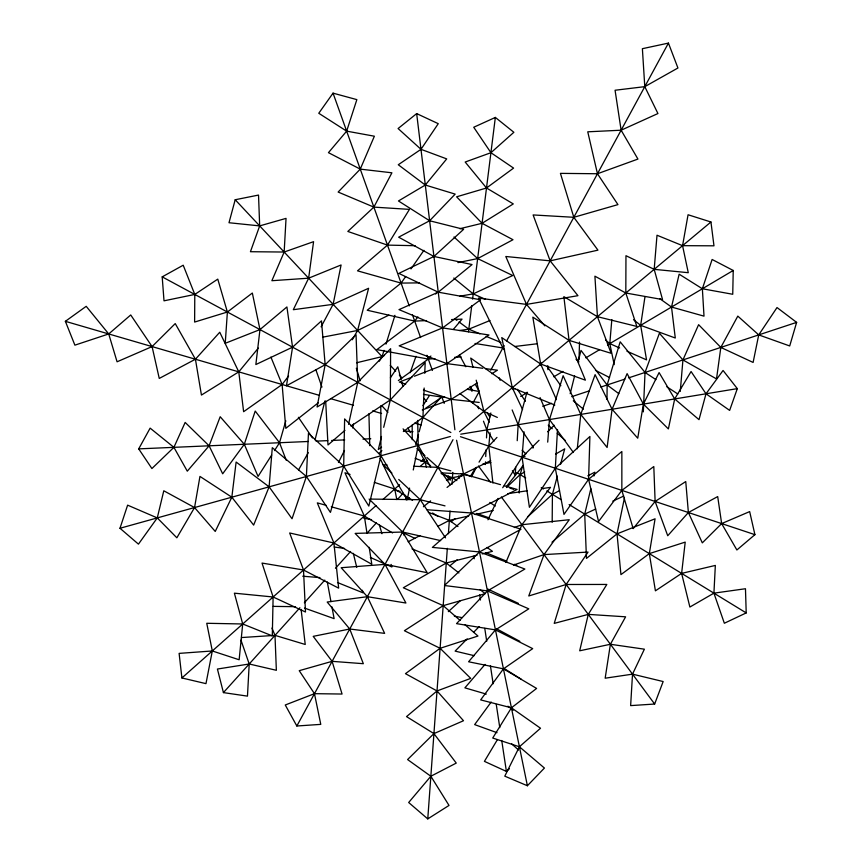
<?xml version="1.0" encoding="UTF-8"?>
<svg xmlns="http://www.w3.org/2000/svg" width="862" height="862" viewBox="0 0 862 862"><rect width="100%" height="100%" fill="white"/><g stroke="black" fill="none" stroke-linecap="round" stroke-linejoin="round"><path stroke-width="1.29" d="M552.176 522.253L552.423 494.335L557.337 476.147M606.999 399.429L607.128 384.98L620.187 341.815L645.024 372.459L655.928 379.625M659.893 298.726L671.52 307.044L704.006 316.149L702.368 288.759L712.12 259.473L733.228 270.474L732.743 294.276L702.368 288.759L679.137 274.181L671.52 307.044L675.28 338.012L640.66 325.34L633.538 319.694M579.027 359.26L579.523 342.085M424.147 388.029L422.93 417.477L419.18 431.776M424.75 373.3L425.192 362.59L390.346 399.903L350.974 426.087M485.403 464.543L485.511 461.881M485.737 456.548L486.006 449.889M486.502 437.896L486.836 429.89L490.844 412.973M643.332 411.864L645.024 372.459L659.398 333.249L682.93 359.939L716.516 378.914L720.826 347.418L737.807 316.117L758.722 334.898L789.711 345.964L796.628 322.377L777.018 307.551L758.722 334.898L753.108 362.439L720.826 347.418L698.608 324.683L682.93 359.939L680.258 391.445M519.193 493.032L520.12 474.574L522.792 465.545M557.498 429.502L555.322 468.26L563.985 514.398L588.584 479.326L621.858 451.516L621.847 490.392L633.15 528.632L655.12 501.458L685.753 481.556L688.382 512.524L702.304 542.866L721.645 523.59L749.66 511.597L754.918 534.655L736.881 549.978L721.645 523.59L717.701 496.577L688.382 512.524L667.727 535.744L655.12 501.458L653.805 466.536L621.847 490.392L598.562 521.521L588.584 479.326L589.899 436.495L555.322 468.26L529.408 507.287L522.06 457.183L524.031 431.819M515.681 467.29L515.217 475.264L512.373 470.727M517.222 440.697L518.148 424.74L526.93 392.329M479.951 589.543L485.209 593.681L443.187 605.652L404.397 630.715L440.105 648.299L470.738 678.383L437.023 690.947L406.53 716.613L433.931 733.605L456.257 763.086L430.849 776.253L408.674 802.511L427.767 818.9L447.335 548.34M448.391 533.686L450.029 511.026M451.957 484.369L452.83 472.376M547.704 442.131L549.45 419.578L563.134 375.724L580.762 414.417L607.107 447.464L612.074 409.267L627.105 373.623L643.386 404.106L668.373 428.931L674.687 398.944L691.076 371.522L706 393.794L729.64 410.398L737.312 388.633L723.067 370.477L706 393.794L699.007 419.665L674.687 398.944L659.096 372.578L643.386 404.106L637.74 438.198L612.074 409.267L595.114 374.668L580.762 414.417L577.281 448.8M611.826 319.597L609.8 343.626L614.218 364.658M490.069 432.789L488.786 446.117L492.913 483.032M450.158 480.274L450.47 477.613M468.475 331.795L471.751 305.644M472.57 299.114L495.348 117.426L513.871 132.295L490.931 152.714L465.178 162.034L486.502 188.002L513.289 203.917L482.073 223.301L459.834 228.71M644.981 296.69L640.66 325.34L646.543 359.885L626.954 351.211M447.874 480.123L448.552 476.147M409.59 488.086L407.23 499.723L380.961 455.772L344.628 418.932L343.679 466.126L330.437 512.405L306.398 476.481L272.295 447.669L269.116 486.836L253.643 525.098L231.835 497.202L199.952 476.417L194.553 507.556L176.85 537.791L157.272 517.911L127.619 505.154L119.99 528.266L138.448 544.137L157.272 517.911L163.791 490.78L194.553 507.556L215.241 531.445L231.835 497.202L236.123 462.043L269.116 486.836L292.035 518.752L306.398 476.481L308.456 433.306L343.679 466.126L368.828 506.069L380.961 455.772L380.799 405.873M413.264 469.984L418.242 445.406L417.661 420.43M540.442 365.488L540.97 362.87M624.433 498.042L617.02 533.858L620.942 574.62L649.323 553.619L685.215 542.112L681.616 573.392L689.88 607.042L713.919 593.153L745.468 588.735L746.212 612.914L724.349 623.248L713.919 593.153L715.341 565.429L681.616 573.392L655.411 590.826L649.323 553.619L655.088 518.795L617.02 533.858L586.462 558.414L584.716 514.097L590.858 488.689M348.56 424.33L357.752 382.329L356.049 334.768L325.157 364.745L286.464 385.788L292.563 347.17L286.917 306.947L259.968 329.596L225.23 343.302L227.385 312.022L217.774 279.126L194.79 294.438L164.006 300.827L162.196 276.864L183.207 265.216L194.79 294.438L194.618 322.065L227.385 312.022L252.34 293.037L259.968 329.596L255.852 364.551L292.563 347.17L321.483 320.858L325.157 364.745L317.076 407.036L357.752 382.329L390.615 348.679L390.346 399.903L383.687 427.315M352.58 427.908L353.463 423.985M381.478 436.463L378.31 449.511L381.575 447.173M593.918 475.975L594.845 472.171L587.776 475.867M570.181 393.675L574.631 375.843M578.122 361.835L580.988 350.381L607.128 384.98L618.841 393.675M315.039 439.9L324.92 400.949M415.753 444.77L418.49 434.373M352.246 339.779L357.601 330.469L368.613 288.264L333.12 304.329L293.317 309.706L308.639 278.189L313.574 241.672L284.158 252.038L250.433 251.715L259.677 225.898L258.525 195.071L235.197 199.747L229.001 222.73L259.677 225.898L286.044 218.377L284.158 252.038L271.875 280.71L308.639 278.189L341.093 264.968L333.12 304.329L321.095 326.838M560.505 464.446L564.718 448.854L555.57 454.134M285.796 420.818L279.514 442.734L274.504 450.6M379.291 361.2L382.082 356.62L384.032 350.36M385.982 344.1L394.958 315.32M410.161 372.675L416.012 356.297M514.345 527.533L521.898 524.721L569.276 519.721L544.019 554.6L528.751 595.976L566.14 584.49L606.826 584.447L588.272 614.38L579.695 650.799L610.393 644.27L644.377 649.183L632.514 674.149L630.639 705.612L654.646 704.038L663.158 681.54L632.514 674.149L605.167 678.2L610.393 644.27L625.607 616.815L588.272 614.38L554.223 623.388L566.14 584.49L588.046 552.079L544.019 554.6L513.472 565.073M505.865 562.477L521.898 524.721L550.495 487.353L541.39 488.7M487.946 519.775L498.085 498.387M338.464 462.463L344.498 450.46M471.482 476.848L476.417 467.323M472.785 403.276L479.186 391.499L475.361 384.43M490.693 370.315L504.119 345.597M506.673 340.889L668.438 43.1L642.384 48.692L644.787 86.653L657.932 113.536L621.125 130.205L587.755 131.811L597.463 173.747L617.946 204.617L573.812 217.299L533.115 214.94L550.15 260.852L577.949 295.688L526.499 304.405L478.485 298.058L502.837 347.957L504.636 349.94M440.633 540.603L402.629 532.037L355.133 533.395L385.002 564.362L405.927 603.034L367.363 596.687L327.183 602.032L349.735 629.012L363.344 663.697L332.107 661.337L299.233 670.679L314.468 693.673L320.772 724.371L296.84 725.998L453.003 439.674M286.238 460.265L279.514 442.734L255.206 411.045L244.312 444.275L222.676 473.798L209.11 445.805L185.158 422.434L173.909 447.346L151.906 468.551L138.707 448.876L150.139 428.134L173.909 447.346L187.291 471.169L209.11 445.805L220.187 416.734L244.312 444.275L258.061 476.427L271.649 455.082M298.597 469.876L308.273 452.669M497.352 739.736L484.422 761.361L506.403 771.415L509.41 768.732M470.684 475.878L475.565 467.872M479.046 462.151L488.786 446.117L496.954 437.411M502.708 487.73L522.06 457.183L539.062 440.277M422.951 405.636L429.405 395.572M390.378 377.815L397.813 366.792L401.153 379.733M405.657 276.54L401.089 283.092L367.212 310.234L414.697 321.084L426.528 320.599M410.98 268.901L423.921 250.336M415.128 245.702L387.48 245.11L347.828 231.447L373.871 207.117L391.908 172.799L360.262 169.124L328.454 152.66L346.653 131.143L356.857 99.626L333.044 93.15L318.768 113.267L346.653 131.143L374.377 136.207L360.262 169.124L338.141 192.054L373.871 207.117L409.439 209.38L387.48 245.11L357.514 270.84L401.089 283.092L419.503 282.865M491.168 702.045L474.65 724.608L497.018 732.689M288.587 376.026L282.122 384.506L243.623 411.702L238.774 371.867L219.756 332.236L195.426 359.228L159.255 378.429L152.078 346.589L130.722 314.964L108.72 333.95L74.886 345.156L65.372 321.321L86.211 306.322L108.72 333.95L117.07 361.792L152.078 346.589L175.234 323.595L195.426 359.228L201.439 395.065L238.774 371.867L258.32 348.108M417.919 316.914L414.697 321.084L376.899 349.627L428.306 359.077L434.879 358.646M435.644 294.007L437.249 291.927M506.5 486.437L523.309 465.469M430.903 356.006L428.306 359.077L398.352 380.573M453.38 329.37L462.032 319.134L451.516 319.565M485.058 664.397L464.887 687.854L486.287 694.093M441.797 396.488L422.93 417.477L403.341 431.539M240.983 640.154L249.204 663.988L247.469 696.13L223.42 692.606L299.901 607.742M304.351 602.807L324.802 580.104M335.469 568.273L350.586 551.497M367.481 532.748L376.382 522.878M397.716 499.195L403.06 493.269M504.324 485.759L517.081 489.433L471.492 512.987L432.39 547.392L479.487 551.949L524.893 569.039L487.472 590.912L456.526 623.646L495.456 629.885L532.705 648.633L503.44 668.847L480.651 699.901L511.425 707.81L540.517 728.239L519.409 746.772L504.787 776.166L527.393 785.745L544.418 768.042L519.409 746.772L492.719 738.034L511.425 707.81L536.606 688.436L503.44 668.847L468.594 661.779L495.456 629.885L528.794 608.841L487.472 590.912L444.458 585.513L479.487 551.949L520.982 529.236L471.492 512.987L426.884 509.733M467.139 638.871L455.114 651.112L474.186 655.659M473.615 632.277L479.164 626.631M547.564 431.819L554.169 425.235M506.468 487.547L520.12 474.574L524.699 471.934M378.968 453.401L381.898 450.675M527.49 516.952L552.423 494.335L559.492 490.64M448.326 611.643L460.243 600.803M326.202 505.358L317.302 502.869L333.917 543.006L338.647 588.143L303.51 569.997L262.026 563.069L273.114 596.989L272.306 635.887L242.707 623.98L206.751 623.28L212.311 650.972L205.975 683.641L181.904 677.963L376.091 505.574M382.954 499.475L399.623 484.681M420.225 466.396L427.089 460.297M344.919 430.375L327.991 444.975L325.685 401.132M551.992 542.198L584.716 514.097L595.696 509.022M459.575 431.668L710.945 221.997L713.973 245.821L682.564 245.67L657.006 235.229L654.183 269.343L662.544 299.567L625.812 293.015L594.909 276.174L597.431 316.688L611.126 353.301L569.049 340.361L532.824 317.13L540.668 364.033L556.432 399.666M449.921 565.774L457.108 559.858M423.414 506.748L430.612 500.865M447.066 487.439L463.508 474.014L490.704 460.664M414.385 376.231L446.893 363.624L488.969 334.984L442.572 327.905L399.009 309.62L438.252 292.186L472.074 264.548L433.942 256.467L398.643 237.179L429.621 220.758L455.168 194.112L425.3 185.039L398.276 164.75L420.99 149.32L438.262 123.675L416.669 113.601L398.093 128.535L420.99 149.32L446.71 158.899L425.3 185.039L398.459 200.965L429.621 220.758L463.616 229.324L433.942 256.467L398.826 273.394L438.252 292.186L480.522 299.76L442.572 327.905L399.192 345.834L446.893 363.624L482.795 368.289M318.164 402.888L285.807 428.339L282.122 384.506L270.905 357.083M421.637 461.019L423.748 459.392M420.861 461.515L424.018 459.101M451.052 521.747L455.255 518.558M425.612 408.265L441.915 397.059L444.544 396.832M427.767 818.9L449.016 805.431L430.849 776.253L407.597 759.562L433.931 733.605L463.497 720.729L437.023 690.947L405.463 673.664L440.105 648.299L477.968 636.037L465.049 624.745M477.139 382.987L451.203 399.332L422.24 409.956M491.793 373.752L497.428 370.197L485.457 368.634M520.67 396.445L527.522 392.382M553.803 376.813L562.951 371.393M585.804 357.849L599.521 349.713M607.516 344.972L733.228 270.474M356.599 362.762L382.082 356.62L384.452 355.381M408.146 541.756L419.913 535.636M437.584 526.466L449.361 520.357L468.712 515.982M388.913 315.115L357.601 330.469L322.55 337.193M405.948 499.615L409.525 497.934M446.484 480.511L452.442 477.699L462.819 475.598M612.774 501.124L623.743 496.049M495.348 117.426L473.734 127.253L490.931 152.714L513.58 168.101L486.502 188.002L456.623 196.805L482.073 223.301L512.998 239.722L477.656 258.589L457.916 262.608M489.982 320.513L468.799 329.176L459.521 330.523M411.885 377.2L399.375 382.049L405.7 384.161M542.694 406.261L551.54 403.341M571.754 396.66L589.436 390.82M600.814 387.06L624.81 379.129M628.603 377.879L796.628 322.377M119.99 528.266L450.384 436.484M477.052 555.225L446.268 563.005L403.319 587.765L443.187 605.652L460.082 620.414M482.192 553.932L492.45 551.335L487.062 547.467M475.167 514.528L493.236 510.444M482.925 463.971L490.834 462.517M522.491 456.688L525.13 456.203M460.017 296.151L473.227 293.888L512.707 275.528L477.656 258.589L453.983 236.985M460.739 434.189L737.312 388.633M507.578 493.678L527.081 490.801M514.646 346.513L536.951 343.787M512.578 388.816L515.25 388.6M454.586 357.353L461.159 356.922M241.457 637.557L275 635.369L305.234 644.474L301.097 609.359M138.707 448.876L308.197 441.484M316.02 441.139L327.754 440.633M331.665 440.46L344.703 439.889M362.956 439.092L370.779 438.747M370.455 499.087L420.257 499.712L445.018 505.875M273.286 606.374L295.547 606.686M387.092 464.941L383.084 464.747L391.887 473.033M413.835 466.223L437.896 467.376L450.869 470.878M441.15 472.85L463.508 474.014L500.499 484.659M403.696 430.957L413.006 431.69M302.734 576.215L319.953 577.605M479.207 402.446L451.203 399.332L423.393 390.055M334.187 547.014L344.574 548.447M423.468 394.387L441.915 397.059L444.189 403.394M475.016 343.464L502.837 347.957M467.323 389.29L479.186 391.499M363.721 518.191L371.597 519.667M454.317 616.125L462 617.634M394.904 490.187L400.076 491.394M461.245 473.669L470.318 476.115M331.277 506.781L364.324 516.026L392.555 532.942M65.372 321.321L319.102 395.281M330.577 398.632L353.528 405.323M372.653 410.894L381.575 413.491M414.73 423.156L421.098 425.02M710.945 221.997L688.059 214.757L682.564 245.67L688.264 272.694L654.183 269.343L625.963 255.702L625.812 293.015L636.835 326.429L597.431 316.688L563.867 296.647L569.049 340.361L585.406 380.174L540.668 364.033L501.77 337.602L512.287 387.706L522.566 409.59M509.841 488.097L513.677 489.336M350.047 474.434L344.94 472.764L364.324 516.026L366.953 532.975M374.302 482.354L394.721 489.034L412.532 500.305M460.459 436.689L754.918 534.655M304.491 608.076L334.122 618.647L331.935 606.88M441.225 473.68L452.442 477.699L456.838 480.608M476.761 513.396L489.163 517.89M415.118 458.347L425.128 462.043L430.623 465.685M428.36 512.297L449.361 520.357L457.97 526.553M337.505 582.54L363.01 592.819L362.374 590.265M554.837 405.065L512.287 387.706L470.727 358.075L472.969 367.18M486.006 552.725L506.91 561.291M514.291 564.319L516.747 565.332M412.036 548.857L446.268 563.005L458.896 572.95M479.94 333.799L468.799 329.176L459.069 321.968M486.125 336.363L500.984 342.526M619.606 347.957L609.8 343.626L605.717 340.124M370.337 557.455L391.887 566.991L391.122 564.427M485.468 299.34L473.227 293.888L453.811 278.038M497.342 417.423L483.905 411.379L460.168 393.762M487.87 589.102L518.288 603.325M403.017 532.716L414.848 538.341M595.437 370.326L609.563 377.545M496.577 628.807L519.818 641.317M162.196 276.864L450.869 432.541M516.78 472.538L525.691 477.979M541.282 487.526L543.513 488.883M546.853 490.931L561.334 499.788M569.125 504.561L746.212 612.914M504.259 668.589L521.359 679.321M432.573 512.987L438.144 516.51M666.843 386.79L677.747 393.956M489.799 502.438L495.294 506.08M442.723 473.701L450.417 478.798M454.737 318.757L456.903 320.362M507.923 706.193L513.267 710.169M573.284 400.83L583.423 409.159M548.243 425.181L552.23 428.748M557.208 433.209L565.17 440.353M511.597 743.787L518.504 749.994M416.982 448.455L424.944 455.664M426.938 457.463L437.896 467.376L450.341 484.81M575.978 359.195L578.952 361.911M398.74 479.466L420.257 499.712L445.525 537.877M522.081 450.212L525.906 453.908M369.108 499.066L402.629 532.037L427.207 572.702L385.002 564.362L341.158 567.713L367.363 596.687L384.635 633.365L349.735 629.012L313.208 636.35L332.107 661.337L342.063 694.039L314.468 693.673L285.257 704.997L296.84 725.998M235.197 199.747L382.082 356.62M390.238 365.337L395.68 371.145M399.311 375.013L402.026 377.922M381.683 405.539L387.922 412.348M403.082 428.877L418.242 445.406L430.634 467.107M423.975 398.352L426.604 401.412M544.849 325.879L526.499 304.405L505.8 256.499L550.15 260.852L597.948 250.152L573.812 217.299L560.429 173.37L597.463 173.747L637.934 159.071L621.125 130.205L615.069 90.251L644.787 86.653L677.931 68.001L668.438 43.1M478.442 466.008L490.295 482.02M501.35 496.965L654.646 704.038M573.392 452.485L549.45 419.578L540.043 397.565M547.111 366.436L560.839 385.713M298.392 417.294L312.486 437.939M517.319 389.301L525.432 401.293M533.115 447.044L518.148 424.74L512.147 409.924M470.523 387.135L472.667 390.454M486.987 412.575L489.842 417.003M493.926 441.236L486.836 429.89L483.474 421.184M459.446 354.95L465.814 366.738M407.931 427.875L410.301 432.584M418.598 449.08L425.128 462.043L426.367 467.226M489.25 422.229L483.905 411.379L476.19 380.174M379.959 458.121L394.721 489.034L396.822 499.572M271.95 628.086L275 635.369L276.357 670.302L249.204 663.988L217.418 669.041L223.42 692.606M499.163 377.815L500.154 380.293M470.049 386.338L471.967 391.316M477.72 406.25L478.679 408.739M333.044 93.15L409.256 305.891M412.435 314.759L420.591 337.548M426.949 355.273L432.39 370.477M315.815 369.572L321.957 387.113M404.806 494.788L406.53 499.809M356.329 368.225L360.122 380.821M379.302 524.742L381.974 533.707M401.821 382.319L402.823 386.198M353.301 553.339L356.749 567.347M456.591 440.245L527.393 785.745M403.136 531.175L403.922 535.119M327.312 582.055L330.954 601.654M369.184 547.316L371.813 564.265L333.917 543.006L289.664 532.975L303.51 569.997L305.482 612.009L273.114 596.989L234.389 593.175L242.707 623.98L239.14 659.764L212.311 650.972L179.113 653.385L181.904 677.963M473.852 556.195L474.24 558.77M479.692 594.855L480.479 600.017M484.767 628.366L486.718 641.253M490.413 665.733L493.15 683.781M496.264 704.405L499.777 727.593M501.727 740.48L506.403 771.415M416.669 113.601L454.888 429.761M458.853 475.921L459.069 478.55M532.867 445.514L532.975 448.143M368.925 413.76L369.766 445.665M547.823 365.768L547.898 369.701M412.187 425.074L412.23 439.695"/></g></svg>
